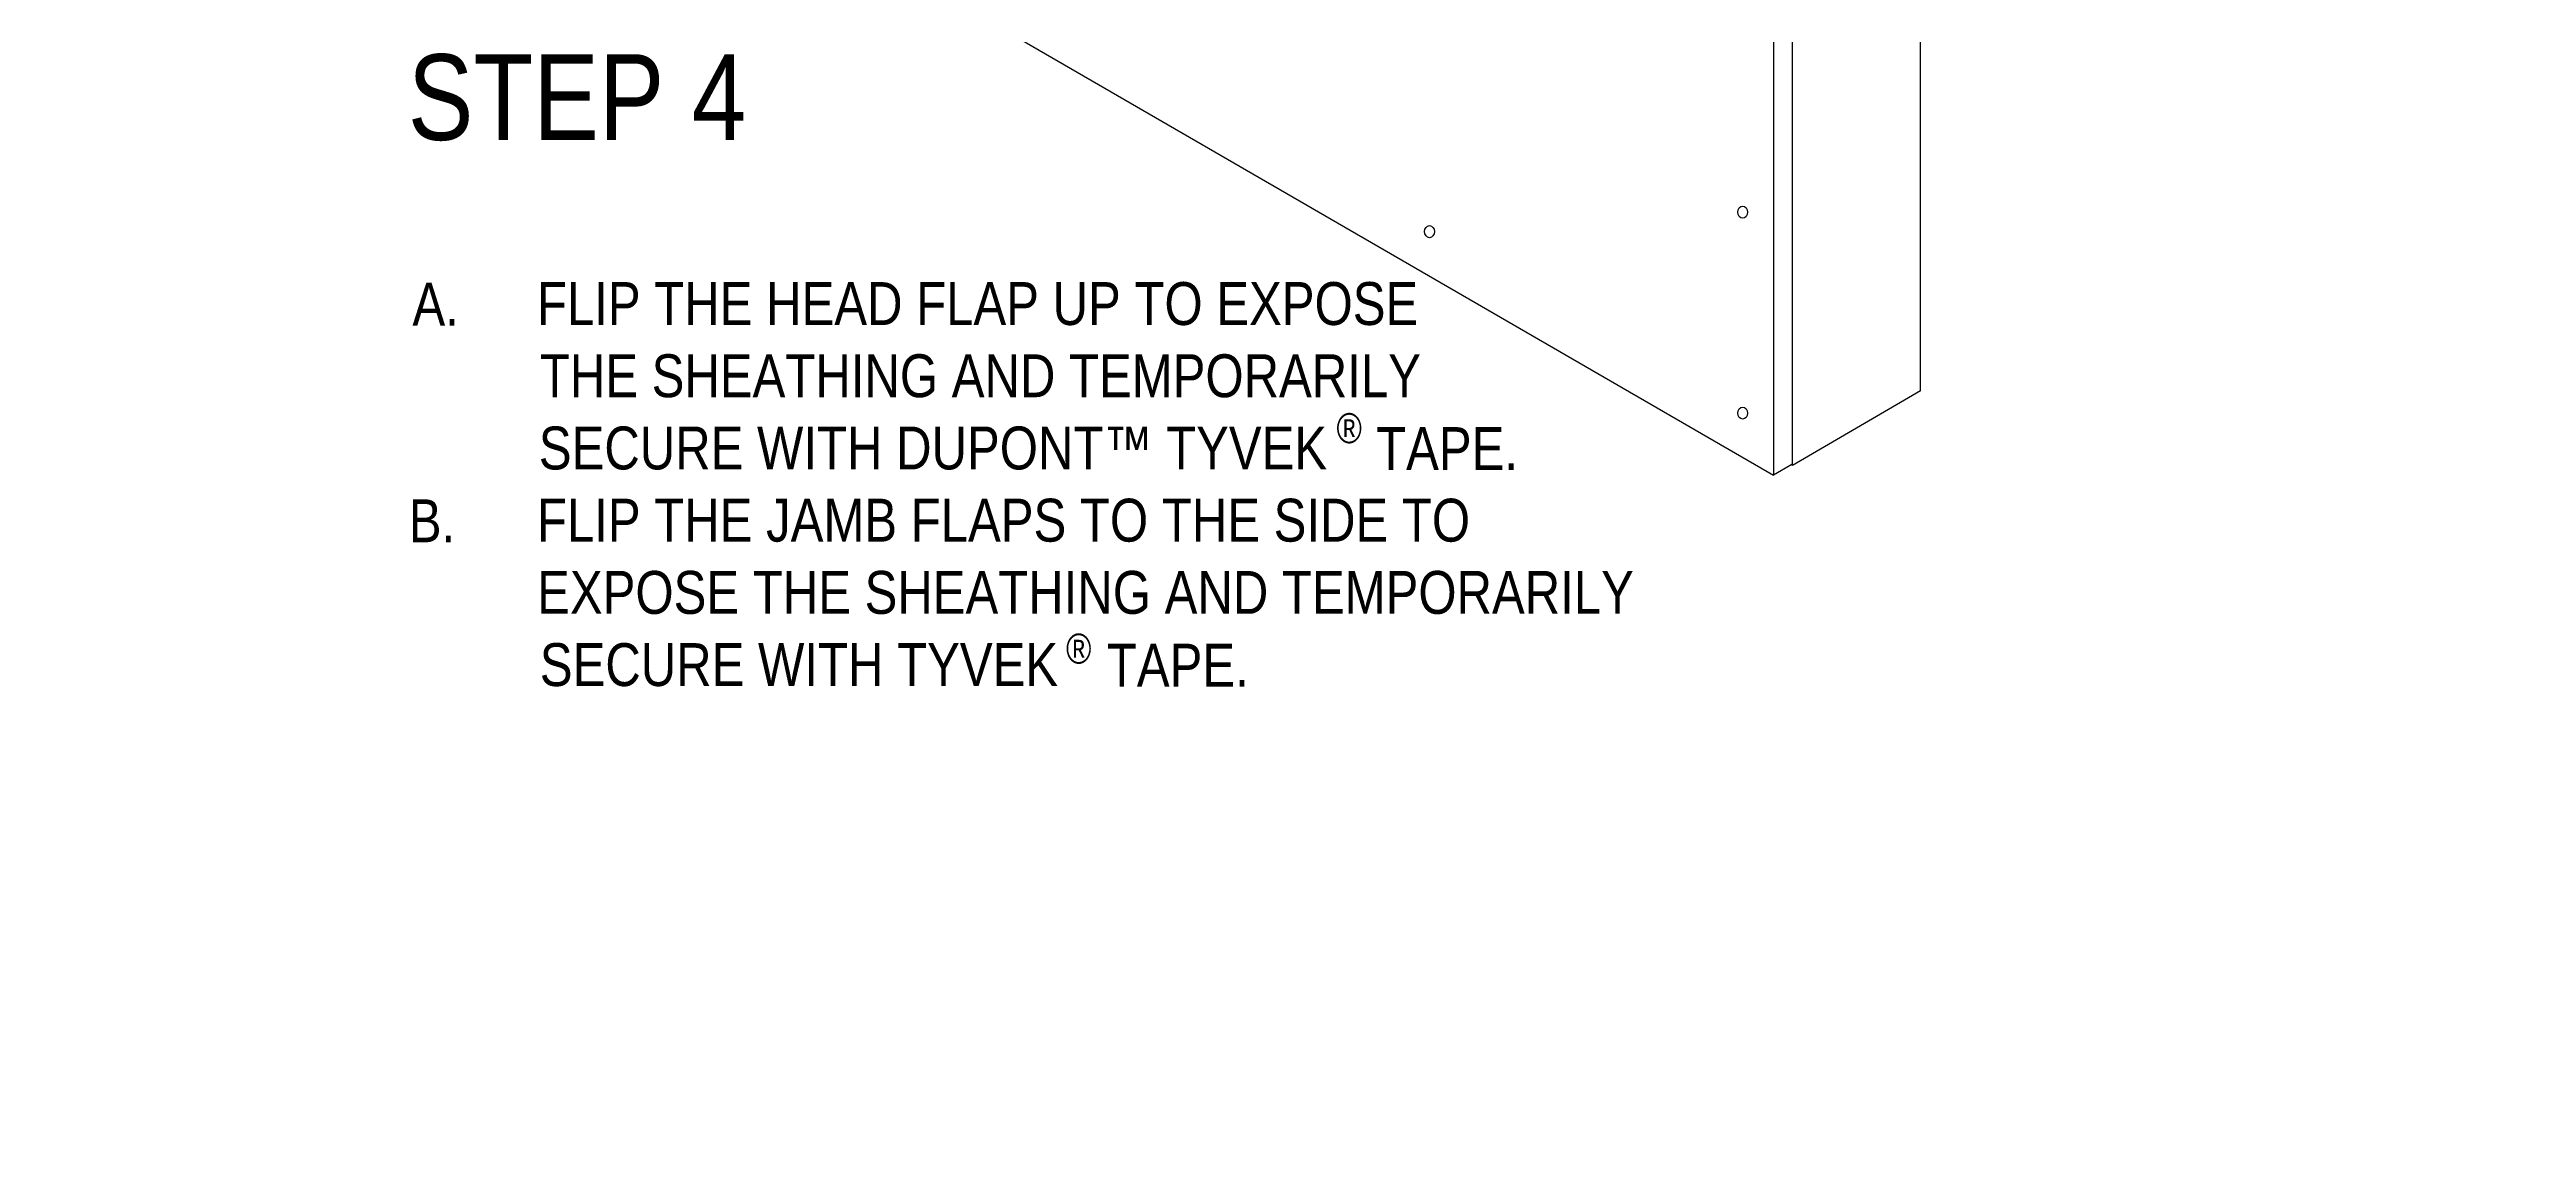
# Model space of a CAD drawing. Extents: x -1337 to 5791, y -3809 to 1769.
# Drawn here: x -903 to -253, y -198 to 91 of the extents above; entities that cross this region are included whole.
import ezdxf

# ---------------------------------------------------------------- set-up
doc = ezdxf.new("R2010")
doc.units = 0
doc.header["$MEASUREMENT"] = 0
for name, color, linetype, lineweight in [('.ATI-TEXT', 7, 'Continuous', 0), ('G-ANNO-TTLB', 7, 'Continuous', 0), ('WALL SCRATCH', 7, 'Continuous', 0)]:
    doc.layers.add(name, color=color, linetype=linetype, lineweight=lineweight)

# ---------------------------------------------------------------- blocks, each defined once
blk = doc.blocks.new('Block_41')
at = {"layer": '.ATI-TEXT', "char_height": 0.2, "attachment_point": 7}
for s, insert in [('\\C18;\\c0;\\FArial Narrow|b0|i0|c1;\\H11.249999;\\W1.000000;A.', (-807.94, 18.84)), ('\\C18;\\c0;\\FArial Narrow|b0|i0|c1;\\H11.249999;\\W1.000000;FLIP THE HEAD FLAP UP TO EXPOSE', (-775.27, 18.84)), ('\\C18;\\c0;\\FArial Narrow|b0|i0|c1;\\H11.249999;\\W1.000000;THE SHEATHING AND TEMPORARILY', (-774.51, -0.11)), ('\\C18;\\c0;\\FArial Narrow|b0|i0|c1;\\H7.874999;\\W1.000000;®', (-565.42, -12.12)), ('\\C18;\\c0;\\FArial Narrow|b0|i0|c1;\\H11.249999;\\W1.000000;SECURE WITH DUPONT™ TYVEK', (-774.77, -19.06)), ('\\C18;\\c0;\\FArial Narrow|b0|i0|c1;\\H11.249999;\\W1.000000;  TAPE.', (-562.21, -19.06)), ('\\C18;\\c0;\\FArial Narrow|b0|i0|c1;\\H11.249999;\\W1.000000;B.', (-808.89, -38.01)), ('\\C18;\\c0;\\FArial Narrow|b0|i0|c1;\\H11.249999;\\W1.000000;FLIP THE JAMB FLAPS TO THE SIDE TO', (-775.27, -38.01)), ('\\C18;\\c0;\\FArial Narrow|b0|i0|c1;\\H11.249999;\\W1.000000;EXPOSE THE SHEATHING AND TEMPORARILY', (-775.21, -56.96)), ('\\C18;\\c0;\\FArial Narrow|b0|i0|c1;\\H11.249999;\\W1.000000;SECURE WITH TYVEK', (-774.51, -75.91)), ('\\C18;\\c0;\\FArial Narrow|b0|i0|c1;\\H7.874999;\\W1.000000;®', (-636.41, -69.97)), ('\\C18;\\c0;\\FArial Narrow|b0|i0|c1;\\H11.249999;\\W1.000000; TAPE.', (-629.29, -75.91))]:
    blk.add_mtext(s, dxfattribs=dict(at, insert=insert))

msp = doc.modelspace()

# ---------------------------------------------------------------- hatches: boundary and pattern name
at = {"layer": 'G-ANNO-TTLB', "true_color": 0xff00ff, "transparency": 33554687}
h = msp.add_hatch(color=6, dxfattribs=at)
edge = h.paths.add_edge_path()
edge.add_spline(control_points=[(1773.02, -796.5), (1773.02, -796.5), (-1156.5, -796.5), (-1156.5, -796.5), (-1156.5, -796.5), (-1156.5, 1660.5), (-1156.5, 1660.5), (-1156.5, 1660.5), (1773.02, 1660.5), (1773.02, 1660.5), (1773.02, 1660.5), (1773.02, -796.5), (1773.02, -796.5)], knot_values=[0, 0, 0, 0, 1, 1, 1, 2, 2, 2, 3, 3, 3, 4, 4, 4, 4], degree=3, periodic=0)
edge = h.paths.add_edge_path()
edge.add_spline(control_points=[(-1147.5, 1651.5), (-1147.5, 1651.5), (-1147.5, -787.5), (-1147.5, -787.5), (-1147.5, -787.5), (1764.02, -787.5), (1764.02, -787.5), (1764.02, -787.5), (1764.02, 1651.5), (1764.02, 1651.5), (1764.02, 1651.5), (-1147.5, 1651.5), (-1147.5, 1651.5)], knot_values=[0, 0, 0, 0, 1, 1, 1, 2, 2, 2, 3, 3, 3, 4, 4, 4, 4], degree=3, periodic=0)
edge.add_line((-1147.5, 1651.5), (-1147.5, 1651.5))

# ---------------------------------------------------------------- linework, layer by layer
at = {"layer": 'G-ANNO-TTLB'}
for points in [[(1773.02, -796.5), (1773.02, -796.5), (-1156.5, -796.5), (-1156.5, -796.5), (-1156.5, -796.5), (-1156.5, 1660.5), (-1156.5, 1660.5), (-1156.5, 1660.5), (1773.02, 1660.5), (1773.02, 1660.5), (1773.02, 1660.5), (1773.02, -796.5), (1773.02, -796.5)], [(-1147.5, 1651.5), (-1147.5, 1651.5), (-1147.5, -787.5), (-1147.5, -787.5), (-1147.5, -787.5), (1764.02, -787.5), (1764.02, -787.5), (1764.02, -787.5), (1764.02, 1651.5), (1764.02, 1651.5), (1764.02, 1651.5), (-1147.5, 1651.5), (-1147.5, 1651.5)]]:
    msp.add_open_spline(points, degree=3, knots=[0, 0, 0, 0, 1, 1, 1, 2, 2, 2, 3, 3, 3, 4, 4, 4, 4], dxfattribs=at)
at = {"layer": 'WALL SCRATCH', "color": 33, "lineweight": 25, "true_color": 0xcc9966}
for q in [(-412.17, 426.06), (-445.78, -17.87)]:
    msp.add_line((-412.17, 1.7), q, dxfattribs=at)
at = {"layer": 'WALL SCRATCH', "color": 2, "lineweight": 25, "true_color": 0xffff00}
for p, q in [((-445.78, -17.87), (-445.78, 406.5)), ((-450.73, 146.76), (-450.73, -20.4)), ((-719.53, 135.21), (-450.73, -20.4)), ((-445.93, -17.61), (-450.73, -20.4))]:
    msp.add_line(p, q, dxfattribs=at)
at = {"layer": 'WALL SCRATCH', "color": 252, "lineweight": 25, "true_color": 0x848484}
msp.add_lwpolyline([(-458.02, 84.4)], dxfattribs=at)
for centre in [(-458.85, 48.61), (-541.03, 43.5), (-458.85, -4.12)]:
    msp.add_ellipse(centre, major_axis=(0, 1.59), ratio=0.812499, dxfattribs=at)

# ---------------------------------------------------------------- block references
at = {"layer": '.ATI-TEXT'}
msp.add_blockref('Block_41', (0, 0), dxfattribs=at)

# ---------------------------------------------------------------- texts
at = {"layer": '.ATI-TEXT', "insert": (-809.14, 67.23), "char_height": 0.2, "attachment_point": 7}
msp.add_mtext('\\C18;\\c0;\\FArial Narrow|b0|i0|c1;\\H22.499999;\\W1.000000;STEP 4', dxfattribs=at)

doc.saveas('drawing.dxf')
